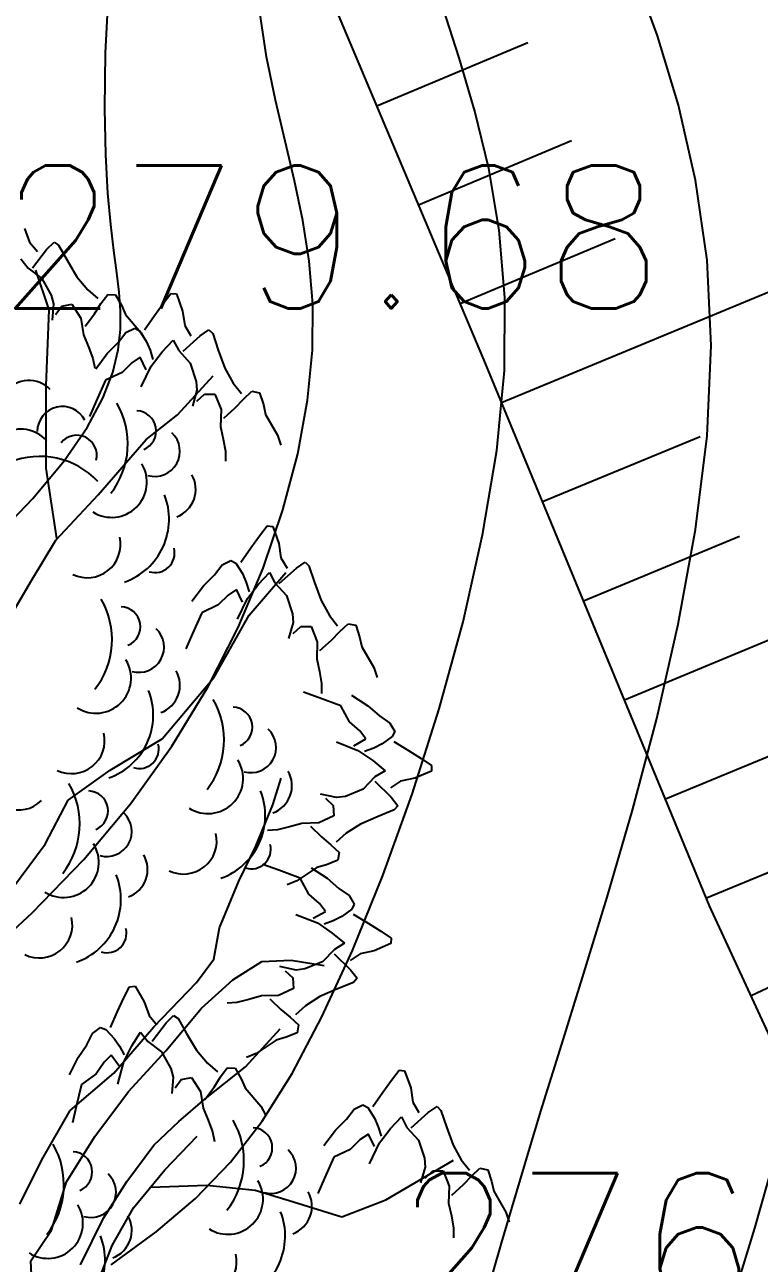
# Model space of a CAD drawing. Extents: x 524954 to 526204, y 9523489 to 9524010.
# Drawn here: x 526045.9 to 526051.04, y 9523760.76 to 9523769.42 of the extents above; entities that cross this region are included whole.
import ezdxf

# ---------------------------------------------------------------- set-up
doc = ezdxf.new("R2010")
doc.units = 0
doc.header["$PDMODE"] = 33
doc.header["$PDSIZE"] = 0.1
doc.linetypes.add('ACAD_ISO12W100', pattern=[21, 12, -3, 0, -3, 0, -3])
for name, color, linetype in [('Arbre', 34, 'ACAD_ISO12W100'), ('CN_01_00', 3, 'Continuous'), ('CN_02_00', 4, 'Continuous'), ('CN_05_00', 6, 'Continuous'), ('Haut_Talus', 30, 'Continuous'), ('Talus', 2, 'Continuous'), ('TopoAlt', 3, 'Continuous'), ('TOPOJIS', 7, 'Continuous')]:
    doc.layers.add(name, color=color, linetype=linetype)
doc.styles.add('Simplex 1.0', font='Simplex.shx', dxfattribs={"width": 0.99, "height": 1})

# ---------------------------------------------------------------- blocks, each defined once
blk = doc.blocks.new('TCPOINT M')
at = {"color": 0}
blk.add_point((0, 0), dxfattribs=at)
at = {"layer": 'TopoAlt', "style": 'Simplex 1.0', "width": 0.99}
blk.add_attdef('ALT', (0.15, 0.15), '', height=1, dxfattribs=at)
blk = doc.blocks.new('v088')
at = {"linetype": 'Continuous'}
for p, q in [((0.1184, 12.2906), (0.1522, 12.1952)), ((0.1522, 12.1952), (0.2074, 12.1313)), ((0.1746, 12.0155), (0.2717, 12.1435)), ((0.2717, 12.1435), (0.3242, 12.1966)), ((0.3242, 12.1966), (0.3557, 12.1751)), ((0.3557, 12.1751), (0.415, 12.0689)), ((0.0922, 12.0781), (0.1437, 12.0135)), ((0.415, 12.0689), (0.4841, 11.9528)), ((0.1437, 12.0135), (0.2395, 11.9416)), ((0.2897, 11.7219), (0.1969, 11.9998)), ((0.2395, 11.9416), (0.3048, 11.8248)), ((0.4841, 11.9528), (0.5601, 11.8616)), ((0.3048, 11.8248), (0.32, 11.7651)), ((0.5601, 11.8616), (0.6304, 11.8005)), ((0.6527, 11.7656), (0.6994, 11.8293)), ((0.6994, 11.8293), (0.7544, 11.828)), ((0.7544, 11.828), (0.796, 11.7537)), ((1.0886, 11.7676), (1.1424, 11.8368)), ((1.1424, 11.8368), (1.1809, 11.833)), ((1.1809, 11.833), (1.2232, 11.7138)), ((0.2697, 11.1929), (0.2897, 11.7219)), ((0.32, 11.7651), (0.3106, 11.6498)), ((0.3344, 11.6895), (0.378, 11.7487)), ((0.378, 11.7487), (0.4498, 11.7623)), ((0.4498, 11.7623), (0.5114, 11.6644)), ((0.6075, 11.6944), (0.6527, 11.7656)), ((0.796, 11.7537), (0.824, 11.6885)), ((1.027, 11.683), (1.0886, 11.7676)), ((1.2232, 11.7138), (1.2386, 11.6137)), ((0.5114, 11.6644), (0.5299, 11.5465)), ((0.5418, 11.6075), (0.6075, 11.6944)), ((0.824, 11.6885), (0.9344, 11.5607)), ((0.9578, 11.583), (1.027, 11.683)), ((1.2386, 11.6137), (1.2809, 11.5407)), ((0.5299, 11.5465), (0.5653, 11.4632)), ((0.7732, 11.4945), (0.827, 11.5637)), ((0.827, 11.5637), (0.8886, 11.5945)), ((0.8886, 11.5945), (0.9232, 11.5753)), ((0.9232, 11.5753), (0.9693, 11.5022)), ((0.9344, 11.5607), (0.97, 11.497)), ((1.2271, 11.433), (1.3463, 11.5407)), ((1.3463, 11.5407), (1.4079, 11.583)), ((1.4079, 11.583), (1.4348, 11.556)), ((1.4348, 11.556), (1.4733, 11.4406)), ((0.5653, 11.4632), (0.5962, 11.3829)), ((0.6962, 11.4176), (0.7732, 11.4945)), ((0.9693, 11.5022), (0.9963, 11.4406)), ((0.9963, 11.4406), (1.0155, 11.3753)), ((1.0809, 11.4291), (1.1578, 11.5099)), ((1.1578, 11.5099), (1.1963, 11.4368)), ((1.1963, 11.4368), (1.2771, 11.3483)), ((1.4733, 11.4406), (1.5194, 11.3137)), ((0.5962, 11.3829), (0.6091, 11.3149)), ((0.6155, 11.3099), (0.6962, 11.4176)), ((0.8693, 11.3522), (0.8001, 11.2829)), ((0.927, 11.3906), (0.8693, 11.3522)), ((0.9693, 11.3022), (0.927, 11.3906)), ((1.004, 11.3291), (1.0809, 11.4291)), ((1.2771, 11.3483), (1.3194, 11.2214)), ((0.8001, 11.2829), (0.6847, 11.2291)), ((0.9347, 11.1829), (1.004, 11.3291)), ((1.5194, 11.3137), (1.5771, 11.2099)), ((0.2693, 10.6145), (0.2697, 11.1929)), ((0.6847, 11.2291), (0.6193, 11.0829)), ((1.1882, 10.9882), (1.4374, 11.2608)), ((1.3194, 11.2214), (1.3232, 11.1598)), ((1.5771, 11.2099), (1.6348, 11.1368)), ((1.3232, 11.1598), (1.2925, 11.0483)), ((1.3232, 11.0829), (1.3771, 11.1329)), ((1.3771, 11.1329), (1.4502, 11.1329)), ((1.4502, 11.1329), (1.4925, 11.0252)), ((1.5925, 11.0368), (1.6502, 11.0983)), ((1.6502, 11.0983), (1.7079, 11.1522)), ((1.7079, 11.1522), (1.7617, 11.1406)), ((1.7617, 11.1406), (1.7887, 11.0598)), ((0.6193, 11.0829), (0.5731, 10.9752)), ((1.4925, 11.0252), (1.4886, 10.906)), ((1.5117, 10.9637), (1.5925, 11.0368)), ((1.7887, 11.0598), (1.8041, 10.9906)), ((0.9679, 10.8157), (1.1882, 10.9882)), ((1.8041, 10.9906), (1.8887, 10.8444)), ((1.4886, 10.906), (1.5079, 10.8175)), ((1.8887, 10.8444), (1.9118, 10.7752)), ((0.6339, 10.4293), (0.9679, 10.8157)), ((1.5079, 10.8175), (1.5233, 10.7329)), ((1.5233, 10.7329), (1.5233, 10.6636)), ((0.3448, 10.1217), (0.2693, 10.6145)), ((0.3358, 10.1122), (0.6339, 10.4293)), ((1.7002, 10.0578), (1.7617, 10.1424)), ((1.7617, 10.1424), (1.8156, 10.2117)), ((1.8156, 10.2117), (1.8541, 10.2078)), ((1.8541, 10.2078), (1.8964, 10.0886)), ((0.1676, 9.8288), (0.3358, 10.1122)), ((1.631, 9.9578), (1.7002, 10.0578)), ((1.8964, 10.0886), (1.9118, 9.9886)), ((1.5002, 9.9386), (1.5617, 9.9693)), ((1.5617, 9.9693), (1.5963, 9.9501)), ((1.9118, 9.9886), (1.9541, 9.9155)), ((1.4463, 9.8693), (1.5002, 9.9386)), ((1.5963, 9.9501), (1.6425, 9.877)), ((1.6425, 9.877), (1.6694, 9.8155)), ((1.6901, 9.587), (1.945, 9.8846)), ((1.7541, 9.8039), (1.831, 9.8847)), ((1.831, 9.8847), (1.8695, 9.8116)), ((1.9002, 9.8078), (2.0195, 9.9155)), ((2.0195, 9.9155), (2.081, 9.9578)), ((2.081, 9.9578), (2.1079, 9.9309)), ((2.1079, 9.9309), (2.1464, 9.8155)), ((-0.0246, 9.5014), (0.1676, 9.8288)), ((1.2886, 9.6847), (1.3694, 9.7924)), ((1.3694, 9.7924), (1.4463, 9.8693)), ((1.6694, 9.8155), (1.6887, 9.7501)), ((1.6771, 9.7039), (1.7541, 9.8039)), ((1.8695, 9.8116), (1.9502, 9.7232)), ((2.1464, 9.8155), (2.1926, 9.6885)), ((1.5425, 9.727), (1.4733, 9.6578)), ((1.6002, 9.7655), (1.5425, 9.727)), ((1.6425, 9.677), (1.6002, 9.7655)), ((1.6079, 9.5578), (1.6771, 9.7039)), ((1.9502, 9.7232), (1.9925, 9.5962)), ((1.4733, 9.6578), (1.3579, 9.6039)), ((2.1926, 9.6885), (2.2503, 9.5847)), ((1.3579, 9.6039), (1.2925, 9.4577)), ((1.4442, 9.1527), (1.6901, 9.587)), ((1.9964, 9.5347), (1.9656, 9.4231)), ((1.9925, 9.5962), (1.9964, 9.5347)), ((2.2503, 9.5847), (2.308, 9.5116)), ((1.2925, 9.4577), (1.2463, 9.35)), ((1.9964, 9.4577), (2.0502, 9.5077)), ((2.0502, 9.5077), (2.1233, 9.5077)), ((2.1233, 9.5077), (2.1656, 9.4)), ((2.2657, 9.4116), (2.3233, 9.4731)), ((2.3233, 9.4731), (2.381, 9.527)), ((2.381, 9.527), (2.4349, 9.5154)), ((2.4349, 9.5154), (2.4618, 9.4347)), ((2.1656, 9.4), (2.1618, 9.2808)), ((2.1849, 9.3385), (2.2657, 9.4116)), ((2.4618, 9.4347), (2.4772, 9.3654)), ((2.4772, 9.3654), (2.5618, 9.2193)), ((2.1618, 9.2808), (2.181, 9.1923)), ((2.181, 9.1923), (2.1964, 9.1077)), ((2.5618, 9.2193), (2.5849, 9.15)), ((1.08, 8.7222), (1.4442, 9.1527)), ((2.1964, 9.1077), (2.1964, 9.0385)), ((2.1801, 9.009), (2.0697, 9.0483)), ((2.4064, 9.0272), (2.519, 8.9533)), ((2.3301, 8.953), (2.1801, 9.009)), ((2.3912, 8.8412), (2.3301, 8.953)), ((2.519, 8.9533), (2.6006, 8.8814)), ((2.4646, 8.7765), (2.3912, 8.8412)), ((2.6006, 8.8814), (2.6731, 8.832)), ((2.5067, 8.7213), (2.4646, 8.7765)), ((2.6731, 8.832), (2.7077, 8.7725)), ((2.7077, 8.7725), (2.6907, 8.7368)), ((0.7177, 8.5032), (1.08, 8.7222)), ((2.2998, 8.7005), (2.4501, 8.6406)), ((2.421, 8.6735), (2.5067, 8.7213)), ((2.6207, 8.6861), (2.5609, 8.6554)), ((2.6907, 8.7368), (2.6207, 8.6861)), ((2.7005, 8.7027), (2.8047, 8.6399)), ((2.4501, 8.6406), (2.5548, 8.5702)), ((2.5609, 8.6554), (2.4969, 8.632)), ((2.8047, 8.6399), (2.8931, 8.5838)), ((2.8931, 8.5838), (2.9656, 8.5345)), ((0.4236, 8.2918), (0.7177, 8.5032)), ((2.5548, 8.5702), (2.6402, 8.4985)), ((2.6402, 8.4985), (2.5697, 8.4555)), ((2.9641, 8.4958), (2.8478, 8.4461)), ((2.9656, 8.5345), (2.9641, 8.4958)), ((1.8546, 8.2596), (1.9129, 8.4473)), ((2.5697, 8.4555), (2.4865, 8.3693)), ((2.5678, 8.4245), (2.6828, 8.3123)), ((2.749, 8.4244), (2.6787, 8.3776)), ((2.8478, 8.4461), (2.749, 8.4244)), ((2.3013, 8.3113), (2.188, 8.335)), ((2.3625, 8.3191), (2.3013, 8.3113)), ((2.4865, 8.3693), (2.3625, 8.3191)), ((0.2621, 7.9837), (0.4236, 8.2918)), ((1.7363, 7.971), (1.8546, 8.2596)), ((2.2245, 8.3065), (2.2778, 8.2559)), ((2.2778, 8.2559), (2.2824, 8.183)), ((2.6828, 8.3123), (2.7289, 8.2536)), ((2.7289, 8.2536), (2.7037, 8.225)), ((2.2824, 8.183), (2.1776, 8.1339)), ((2.591, 8.1793), (2.4672, 8.1253)), ((2.7037, 8.225), (2.591, 8.1793)), ((1.8878, 8.0848), (1.8187, 8.0804)), ((1.9713, 8.1055), (1.8878, 8.0848)), ((2.0584, 8.1303), (1.9713, 8.1055)), ((2.1776, 8.1339), (2.0584, 8.1303)), ((2.1174, 8.1109), (2.1954, 8.0349)), ((2.3672, 8.0611), (2.2979, 7.9989)), ((2.4672, 8.1253), (2.3672, 8.0611)), ((-0.0934, 7.5087), (0.2621, 7.9837)), ((1.617, 7.726), (1.7363, 7.971)), ((2.1954, 8.0349), (2.2605, 7.9811)), ((2.2605, 7.9811), (2.3179, 7.927)), ((2.3179, 7.927), (2.3098, 7.8725)), ((1.8965, 7.8022), (1.7861, 7.8414)), ((2.0465, 7.7461), (1.8965, 7.8022)), ((2.1627, 7.8208), (2.0222, 7.7271)), ((2.1227, 7.8203), (2.2353, 7.7465)), ((2.2308, 7.8405), (2.1627, 7.8208)), ((2.3098, 7.8725), (2.2308, 7.8405)), ((1.4808, 7.3998), (1.617, 7.726)), ((2.0222, 7.7271), (1.9545, 7.6997)), ((2.1075, 7.6343), (2.0465, 7.7461)), ((2.2353, 7.7465), (2.3169, 7.6746)), ((2.1809, 7.5696), (2.1075, 7.6343)), ((2.3169, 7.6746), (2.3894, 7.6252)), ((2.3894, 7.6252), (2.424, 7.5657)), ((2.223, 7.5144), (2.1809, 7.5696)), ((2.424, 7.5657), (2.407, 7.5299)), ((2.0162, 7.4937), (2.1664, 7.4338)), ((2.1373, 7.4666), (2.223, 7.5144)), ((2.337, 7.4793), (2.2772, 7.4485)), ((2.407, 7.5299), (2.337, 7.4793)), ((2.4169, 7.4959), (2.521, 7.4331)), ((1.4418, 7.1813), (1.4808, 7.3998)), ((2.1664, 7.4338), (2.2711, 7.3633)), ((2.2772, 7.4485), (2.2132, 7.4252)), ((2.2711, 7.3633), (2.3565, 7.2916)), ((2.521, 7.4331), (2.6094, 7.377)), ((2.6094, 7.377), (2.6819, 7.3276)), ((2.3565, 7.2916), (2.286, 7.2486)), ((2.6805, 7.289), (2.5641, 7.2392)), ((2.6819, 7.3276), (2.6805, 7.289)), ((2.286, 7.2486), (2.2028, 7.1624)), ((2.2841, 7.2177), (2.3991, 7.1055)), ((2.4653, 7.2176), (2.395, 7.1707)), ((2.5641, 7.2392), (2.4653, 7.2176)), ((1.3209, 7.0171), (1.4418, 7.1813)), ((1.5755, 7.0348), (1.778, 7.1634)), ((1.778, 7.1634), (1.983, 7.1739)), ((2.0176, 7.1045), (1.9044, 7.1282)), ((1.983, 7.1739), (2.2139, 7.1352)), ((2.0788, 7.1122), (2.0176, 7.1045)), ((2.2028, 7.1624), (2.0788, 7.1122)), ((2.3991, 7.1055), (2.4452, 7.0467)), ((1.0227, 6.7061), (1.3209, 7.0171)), ((1.3557, 6.8374), (1.5755, 7.0348)), ((1.9408, 7.0996), (1.9941, 7.049)), ((1.9941, 7.049), (1.9988, 6.9761)), ((2.4201, 7.0181), (2.3073, 6.9725)), ((2.4452, 7.0467), (2.4201, 7.0181)), ((0.8128, 6.9092), (0.8527, 6.9872)), ((0.8527, 6.9872), (0.8913, 6.9906)), ((0.8913, 6.9906), (0.9551, 6.8814)), ((1.9988, 6.9761), (1.8939, 6.9271)), ((2.3073, 6.9725), (2.1835, 6.9184)), ((0.7681, 6.8145), (0.8128, 6.9092)), ((0.9551, 6.8814), (0.9888, 6.786)), ((1.6041, 6.8779), (1.535, 6.8736)), ((1.6876, 6.8986), (1.6041, 6.8779)), ((1.7747, 6.9234), (1.6876, 6.8986)), ((1.8939, 6.9271), (1.7747, 6.9234)), ((1.8337, 6.904), (1.9118, 6.828)), ((2.0835, 6.8543), (2.0142, 6.7921)), ((2.1835, 6.9184), (2.0835, 6.8543)), ((0.7187, 6.7034), (0.7681, 6.8145)), ((0.9888, 6.786), (1.0441, 6.7221)), ((1.107, 6.54), (1.3557, 6.8374)), ((1.1083, 6.7343), (1.1609, 6.7873)), ((1.1609, 6.7873), (1.1923, 6.7659)), ((1.1923, 6.7659), (1.2517, 6.6597)), ((1.9118, 6.828), (1.9768, 6.7743)), ((1.9768, 6.7743), (2.0342, 6.7201)), ((0.5938, 6.6601), (0.6485, 6.7018)), ((0.6485, 6.7018), (0.6861, 6.6893)), ((0.6861, 6.6893), (0.7451, 6.6262)), ((0.7433, 6.3831), (1.0227, 6.7061)), ((1.0112, 6.6062), (1.1083, 6.7343)), ((1.6628, 6.4272), (1.906, 6.6935)), ((2.0342, 6.7201), (2.0261, 6.6656)), ((0.5538, 6.582), (0.5938, 6.6601)), ((0.7451, 6.6262), (0.7831, 6.5707)), ((0.8684, 6.5752), (0.9289, 6.6689)), ((0.9289, 6.6689), (0.9803, 6.6043)), ((0.9803, 6.6043), (1.0762, 6.5324)), ((1.2517, 6.6597), (1.3207, 6.5436)), ((1.879, 6.6139), (1.7385, 6.5203)), ((1.9472, 6.6337), (1.879, 6.6139)), ((2.0261, 6.6656), (1.9472, 6.6337)), ((0.4926, 6.4921), (0.5538, 6.582)), ((0.7244, 6.5087), (0.6749, 6.4601)), ((0.7824, 6.4297), (0.7244, 6.5087)), ((0.7831, 6.5707), (0.8142, 6.5101)), ((0.8114, 6.4626), (0.8684, 6.5752)), ((0.8455, 6.2546), (1.107, 6.54)), ((1.0762, 6.5324), (1.1414, 6.4156)), ((1.3207, 6.5436), (1.3968, 6.4523)), ((1.7385, 6.5203), (1.6708, 6.4929)), ((0.4333, 6.3712), (0.4926, 6.4921)), ((0.6749, 6.4601), (0.6198, 6.3792)), ((0.7707, 6.306), (0.8114, 6.4626)), ((1.1414, 6.4156), (1.1567, 6.3559)), ((1.3814, 6.2037), (1.6628, 6.4272)), ((1.3968, 6.4523), (1.4671, 6.3913)), ((1.4894, 6.3564), (1.536, 6.4201)), ((1.536, 6.4201), (1.5911, 6.4188)), ((1.5911, 6.4188), (1.6326, 6.3444)), ((0.4379, 6.1217), (0.7433, 6.3831)), ((0.6198, 6.3792), (0.5164, 6.3047)), ((1.1567, 6.3559), (1.1472, 6.2405)), ((1.171, 6.2803), (1.2146, 6.3394)), ((1.2146, 6.3394), (1.2864, 6.3531)), ((1.2864, 6.3531), (1.3481, 6.2552)), ((1.4442, 6.2852), (1.4894, 6.3564)), ((1.6326, 6.3444), (1.6606, 6.2793)), ((2.6234, 6.2497), (2.6849, 6.3343)), ((2.6849, 6.3343), (2.7388, 6.4036)), ((2.7388, 6.4036), (2.7772, 6.3997)), ((2.7772, 6.3997), (2.8196, 6.2805)), ((0.5164, 6.3047), (0.4795, 6.1489)), ((0.6096, 5.9388), (0.8455, 6.2546)), ((1.3481, 6.2552), (1.3665, 6.1373)), ((1.3784, 6.1983), (1.4442, 6.2852)), ((1.6606, 6.2793), (1.771, 6.1515)), ((2.5541, 6.1497), (2.6234, 6.2497)), ((2.8196, 6.2805), (2.8349, 6.1805)), ((1.1982, 6.0444), (1.3814, 6.2037)), ((1.771, 6.1515), (1.8066, 6.0878)), ((2.4234, 6.1305), (2.4849, 6.1612)), ((2.4849, 6.1612), (2.5195, 6.142)), ((2.8349, 6.1805), (2.8773, 6.1074)), ((0.2399, 5.7756), (0.4379, 6.1217)), ((0.4795, 6.1489), (0.4542, 6.0345)), ((1.3665, 6.1373), (1.4019, 6.054)), ((2.3695, 6.0612), (2.4234, 6.1305)), ((2.5195, 6.142), (2.5657, 6.0689)), ((2.5657, 6.0689), (2.5926, 6.0074)), ((2.6772, 5.9958), (2.7542, 6.0766)), ((2.7542, 6.0766), (2.7926, 6.0035)), ((2.8234, 5.9997), (2.9427, 6.1074)), ((2.9427, 6.1074), (3.0042, 6.1497)), ((3.0042, 6.1497), (3.0311, 6.1228)), ((3.0311, 6.1228), (3.0696, 6.0074)), ((1.0213, 5.879), (1.1982, 6.0444)), ((1.4019, 6.054), (1.4328, 5.9737)), ((2.2118, 5.8766), (2.2926, 5.9843)), ((2.2926, 5.9843), (2.3695, 6.0612)), ((2.5926, 6.0074), (2.6118, 5.942)), ((2.6003, 5.8958), (2.6772, 5.9958)), ((2.7926, 6.0035), (2.8734, 5.9151)), ((3.0696, 6.0074), (3.1158, 5.8804)), ((0.4109, 5.6237), (0.6096, 5.9388)), ((1.0995, 5.7065), (1.3247, 5.9413)), ((1.4328, 5.9737), (1.4458, 5.9057)), ((2.4657, 5.9189), (2.3964, 5.8497)), ((2.5234, 5.9574), (2.4657, 5.9189)), ((2.5657, 5.8689), (2.5234, 5.9574)), ((2.5311, 5.7497), (2.6003, 5.8958)), ((2.8734, 5.9151), (2.9157, 5.7881)), ((0.8338, 5.6263), (1.0213, 5.879)), ((2.3964, 5.8497), (2.281, 5.7958)), ((3.1158, 5.8804), (3.1734, 5.7766)), ((0.0846, 5.4676), (0.2399, 5.7756)), ((2.281, 5.7958), (2.2156, 5.6496)), ((2.6462, 5.4963), (3.1193, 5.7735)), ((2.9196, 5.7266), (2.8888, 5.615)), ((2.9157, 5.7881), (2.9196, 5.7266)), ((3.1734, 5.7766), (3.2311, 5.7035)), ((3.2465, 5.665), (3.3042, 5.7189)), ((3.3042, 5.7189), (3.3581, 5.7073)), ((0.8812, 5.4407), (1.0995, 5.7065)), ((2.2156, 5.6496), (2.1695, 5.5419)), ((2.9196, 5.6496), (2.9734, 5.6996)), ((2.9734, 5.6996), (3.0465, 5.6996)), ((3.0465, 5.6996), (3.0888, 5.5919)), ((3.1888, 5.6035), (3.2465, 5.665)), ((3.3581, 5.7073), (3.385, 5.6266)), ((0.3061, 5.2857), (0.4109, 5.6237)), ((0.6713, 5.3679), (0.8338, 5.6263)), ((1.0006, 5.5861), (1.394, 5.6007)), ((1.394, 5.6007), (1.7306, 5.5642)), ((1.7306, 5.5642), (1.9997, 5.4827)), ((3.0888, 5.5919), (3.085, 5.4727)), ((3.1081, 5.5304), (3.1888, 5.6035)), ((3.385, 5.6266), (3.4004, 5.5573)), ((3.4004, 5.5573), (3.485, 5.4112)), ((1.9997, 5.4827), (2.3377, 5.3779)), ((2.3377, 5.3779), (2.6462, 5.4963)), ((3.085, 5.4727), (3.1042, 5.3842)), ((0.7312, 5.1764), (0.8812, 5.4407)), ((3.1042, 5.3842), (3.1196, 5.2996)), ((3.485, 5.4112), (3.5081, 5.3419)), ((0.1613, 5.0712), (0.3061, 5.2857)), ((0.5102, 5.0412), (0.6713, 5.3679)), ((3.1196, 5.2996), (3.1196, 5.2304)), ((0.6191, 4.888), (0.7312, 5.1764)), ((0.1717, 4.8724), (0.1613, 5.0712))]:
    blk.add_line(p, q, dxfattribs=at)
for centre, major_axis, start_param, end_param in [((0.1501, 11.0237), (0.1445, 0.1445), 6.263619, 7.998733), ((0.3829, 10.8698), (-0.1246, 0.1246), 4.396235, 7.060094), ((0.2754, 10.7857), (0.3995, 0.3995), 4.836335, 6.022049), ((0.8987, 10.8757), (0.099, 0.099), 4.31771, 7.031286), ((0.0911, 10.6412), (0.1741, 0.1741), 6.236163, 8.918901), ((0.4834, 10.7051), (-0.099, 0.099), 3.680741, 6.394318), ((1.0287, 10.7332), (-0.1246, 0.1246), 2.081137, 4.744996), ((0.2226, 10.1318), (-0.3995, 0.3995), 4.689978, 5.875693), ((0.7276, 10.5169), (-0.1741, 0.1741), 1.793126, 4.475865), ((1.1114, 10.4666), (-0.1445, 0.1445), 2.713295, 4.448408), ((0.6623, 10.2582), (-0.3298, 0.3298), 2.69514, 4.302022), ((0.5573, 10.0804), (0.1641, 0.1641), 3.478918, 5.717341), ((1.0314, 10.0206), (0.0964, 0.0964), 3.62262, 5.745019), ((0.1648, 9.4153), (0.3995, 0.3995), 4.836335, 6.022049), ((0.7881, 9.5054), (-0.099, 0.099), 2.746913, 5.46049), ((0.9181, 9.3628), (0.1246, 0.1246), 3.651933, 6.315792), ((0.617, 9.1466), (-0.1741, 0.1741), 1.793126, 4.475865), ((1.0008, 9.0963), (-0.1445, 0.1445), 2.713295, 4.448408), ((0.5518, 8.8878), (-0.3298, 0.3298), 2.69514, 4.302022), ((0.9486, 8.7133), (-0.3995, 0.3995), 3.265538, 4.451253), ((1.5719, 8.8034), (0.099, 0.099), 4.31771, 7.031286), ((0.4467, 8.71), (-0.1641, 0.1641), 1.908121, 4.146545), ((1.7019, 8.6608), (0.1246, 0.1246), 3.651933, 6.315792), ((0.9208, 8.6502), (0.0964, 0.0964), 3.62262, 5.745019), ((1.4008, 8.4446), (0.1741, 0.1741), 3.363922, 6.046661), ((1.7845, 8.3943), (-0.1445, 0.1445), 2.713295, 4.448408), ((0.0741, 8.4554), (0.1641, 0.1641), 2.463212, 4.701636), ((-0.0612, 8.1267), (-0.3995, 0.3995), 3.265538, 4.451253), ((0.5622, 8.2168), (0.099, 0.099), 4.31771, 7.031286), ((1.3355, 8.1858), (-0.3298, 0.3298), 2.69514, 4.302022), ((0.6922, 8.0742), (-0.1246, 0.1246), 2.081137, 4.744996), ((1.2305, 8.008), (0.1641, 0.1641), 3.478918, 5.717341), ((0.391, 7.858), (0.1741, 0.1741), 3.363922, 6.046661), ((1.7045, 7.9482), (-0.0964, 0.0964), 2.051824, 4.174223), ((0.7748, 7.8077), (-0.1445, 0.1445), 2.713295, 4.448408), ((0.3258, 7.5992), (0.3298, 0.3298), 4.265936, 5.872819), ((0.2207, 7.4214), (0.1641, 0.1641), 3.478918, 5.717341), ((0.6948, 7.3616), (-0.0964, 0.0964), 2.051824, 4.174223), ((1.088, 5.7707), (-0.3995, 0.3995), 3.265538, 4.451253), ((1.7113, 5.8608), (0.099, 0.099), 4.31771, 7.031286), ((-0.1718, 5.6024), (0.3995, 0.3995), 4.836335, 6.022049), ((0.4516, 5.6925), (0.099, 0.099), 4.31771, 7.031286), ((1.8413, 5.7182), (-0.1246, 0.1246), 2.081137, 4.744996), ((0.5816, 5.5499), (0.1246, 0.1246), 3.651933, 6.315792), ((1.5402, 5.502), (0.1741, 0.1741), 3.363922, 6.046661), ((1.924, 5.4517), (-0.1445, 0.1445), 2.713295, 4.448408), ((0.2804, 5.3337), (0.1741, 0.1741), 3.363922, 6.046661), ((0.6642, 5.2834), (-0.1445, 0.1445), 2.713295, 4.448408), ((1.4749, 5.2432), (0.3298, 0.3298), 4.265936, 5.872819), ((0.2152, 5.0749), (-0.3298, 0.3298), 2.69514, 4.302022), ((1.3699, 5.0654), (-0.1641, 0.1641), 1.908121, 4.146545)]:
    blk.add_ellipse(centre, major_axis=major_axis, ratio=1, start_param=start_param, end_param=end_param, dxfattribs=at)

msp = doc.modelspace()

# ---------------------------------------------------------------- linework, layer by layer
at = {"layer": 'CN_01_00', "flags": 128}
for points, elevation in [([(526045.6707, 9523765.8067), (526045.9588, 9523766.1081), (526046.1786, 9523766.3729), (526046.3393, 9523766.6053), (526046.4499, 9523766.8092), (526046.5196, 9523766.9887), (526046.5576, 9523767.1478), (526046.573, 9523767.2905), (526046.574, 9523767.4219), (526046.5646, 9523767.551), (526046.5479, 9523767.6877), (526046.5271, 9523767.8421), (526046.5051, 9523768.0242), (526046.485, 9523768.244), (526046.47, 9523768.5114), (526046.463, 9523768.8365), (526046.4679, 9523769.2256), (526046.4908, 9523769.6705)], 279), ([(526046.5083, 9523760.7484), (526046.8236, 9523760.9782), (526047.0982, 9523761.213), (526047.3418, 9523761.4668), (526047.564, 9523761.7535), (526047.7744, 9523762.0872), (526047.9825, 9523762.4819), (526048.1953, 9523762.9466), (526048.4079, 9523763.471), (526048.6129, 9523764.0394), (526048.8026, 9523764.6366), (526048.9696, 9523765.2469), (526049.1063, 9523765.855), (526049.2052, 9523766.4454), (526049.2587, 9523767.0027), (526049.2622, 9523767.5149), (526049.2225, 9523767.9843), (526049.1495, 9523768.4163), (526049.0531, 9523768.8168), (526048.943, 9523769.1913), (526048.8291, 9523769.5455)], 277)]:
    msp.add_lwpolyline(points, dxfattribs=dict(at, elevation=elevation))
at = {"layer": 'CN_02_00', "flags": 128}
for points, elevation in [([(526049.1798, 9523760.6969), (526049.2391, 9523760.9009), (526049.3127, 9523761.1521), (526049.4035, 9523761.4572), (526049.5145, 9523761.8227), (526049.6486, 9523762.2552), (526049.8064, 9523762.7579), (526049.9791, 9523763.3203), (526050.1556, 9523763.9288), (526050.3249, 9523764.5695), (526050.4757, 9523765.2285), (526050.597, 9523765.8923), (526050.6777, 9523766.5468), (526050.7067, 9523767.1784), (526050.6767, 9523767.7756), (526050.5958, 9523768.3357), (526050.476, 9523768.8586), (526050.3293, 9523769.344), (526050.1676, 9523769.7917)], 276), ([(526045.5631, 9523762.8486), (526045.954, 9523763.2093), (526046.3161, 9523763.584), (526046.6438, 9523763.9733), (526046.933, 9523764.3766), (526047.1834, 9523764.7895), (526047.3958, 9523765.2062), (526047.5709, 9523765.6209), (526047.7098, 9523766.0281), (526047.813, 9523766.4218), (526047.8814, 9523766.7966), (526047.9158, 9523767.1466), (526047.9181, 9523767.4684), (526047.8935, 9523767.7676), (526047.8487, 9523768.052), (526047.7901, 9523768.3295), (526047.7241, 9523768.6078), (526047.6571, 9523768.8947), (526047.5956, 9523769.1982), (526047.546, 9523769.5261)], 278)]:
    msp.add_lwpolyline(points, dxfattribs=dict(at, elevation=elevation))
at = {"layer": 'CN_05_00', "elevation": 275, "flags": 128}
msp.add_lwpolyline([(526050.8793, 9523760.5708), (526051.0105, 9523761.005), (526051.1481, 9523761.4893)], dxfattribs=at)
at = {"layer": 'Haut_Talus', "flags": 128}
msp.add_lwpolyline([(526056.6397, 9523747.1824), (526054.1626, 9523755.7569), (526050.6946, 9523763.2596), (526049.1258, 9523767.0521), (526047.5536, 9523770.7888), (526047.5536, 9523773.8393), (526048.3793, 9523778.3739), (526048.2142, 9523781.342), (526046.5604, 9523787.2179), (526043.6631, 9523788.5558), (526036.2317, 9523790.2871), (526033.094, 9523792.0185), (526029.5434, 9523795.3989), (526023.9209, 9523800.0348), (526020.1226, 9523804.0747), (526013.8549, 9523810.3958), (526008.091, 9523814.0001)], dxfattribs=at)
at = {"layer": 'Talus'}
for p, q in [((526048.3675, 9523768.8543), (526049.4233, 9523769.2985)), ((526048.6584, 9523768.163), (526049.7282, 9523768.6131)), ((526049.2385, 9523766.7797), (526052.5433, 9523768.1468)), ((526048.9492, 9523767.4717), (526050.0331, 9523767.9277)), ((526049.5251, 9523766.0867), (526050.6291, 9523766.5433)), ((526049.8118, 9523765.3936), (526050.9034, 9523765.8452)), ((526050.3852, 9523764.0075), (526053.586, 9523765.3316)), ((526050.0985, 9523764.7006), (526051.1778, 9523765.147)), ((526050.6719, 9523763.3145), (526051.7265, 9523763.7507)), ((526050.9844, 9523762.6327), (526052.0028, 9523763.1035))]:
    msp.add_line(p, q, dxfattribs=at)

# ---------------------------------------------------------------- block references
at = {"layer": 'Arbre'}
msp.add_blockref('v088', (526045.784, 9523755.706), dxfattribs=at)
at = {"layer": 'TOPOJIS'}
ref = msp.add_blockref('TCPOINT M', (526045.6599, 9523767.3884, 279.68), dxfattribs=at)
ref.add_attrib('ALT', '279.68', (526045.7099, 9523767.4384, 279.68), dxfattribs={"layer": 'TopoAlt', "height": 1, "style": 'Simplex 1.0', "width": 0.99})
ref = msp.add_blockref('TCPOINT M', (526048.4307, 9523760.3403, 276.37), dxfattribs=at)
ref.add_attrib('ALT', '276.37', (526048.4807, 9523760.3903, 276.37), dxfattribs={"layer": 'TopoAlt', "height": 1, "style": 'Simplex 1.0', "width": 0.99})

doc.saveas('drawing.dxf')
